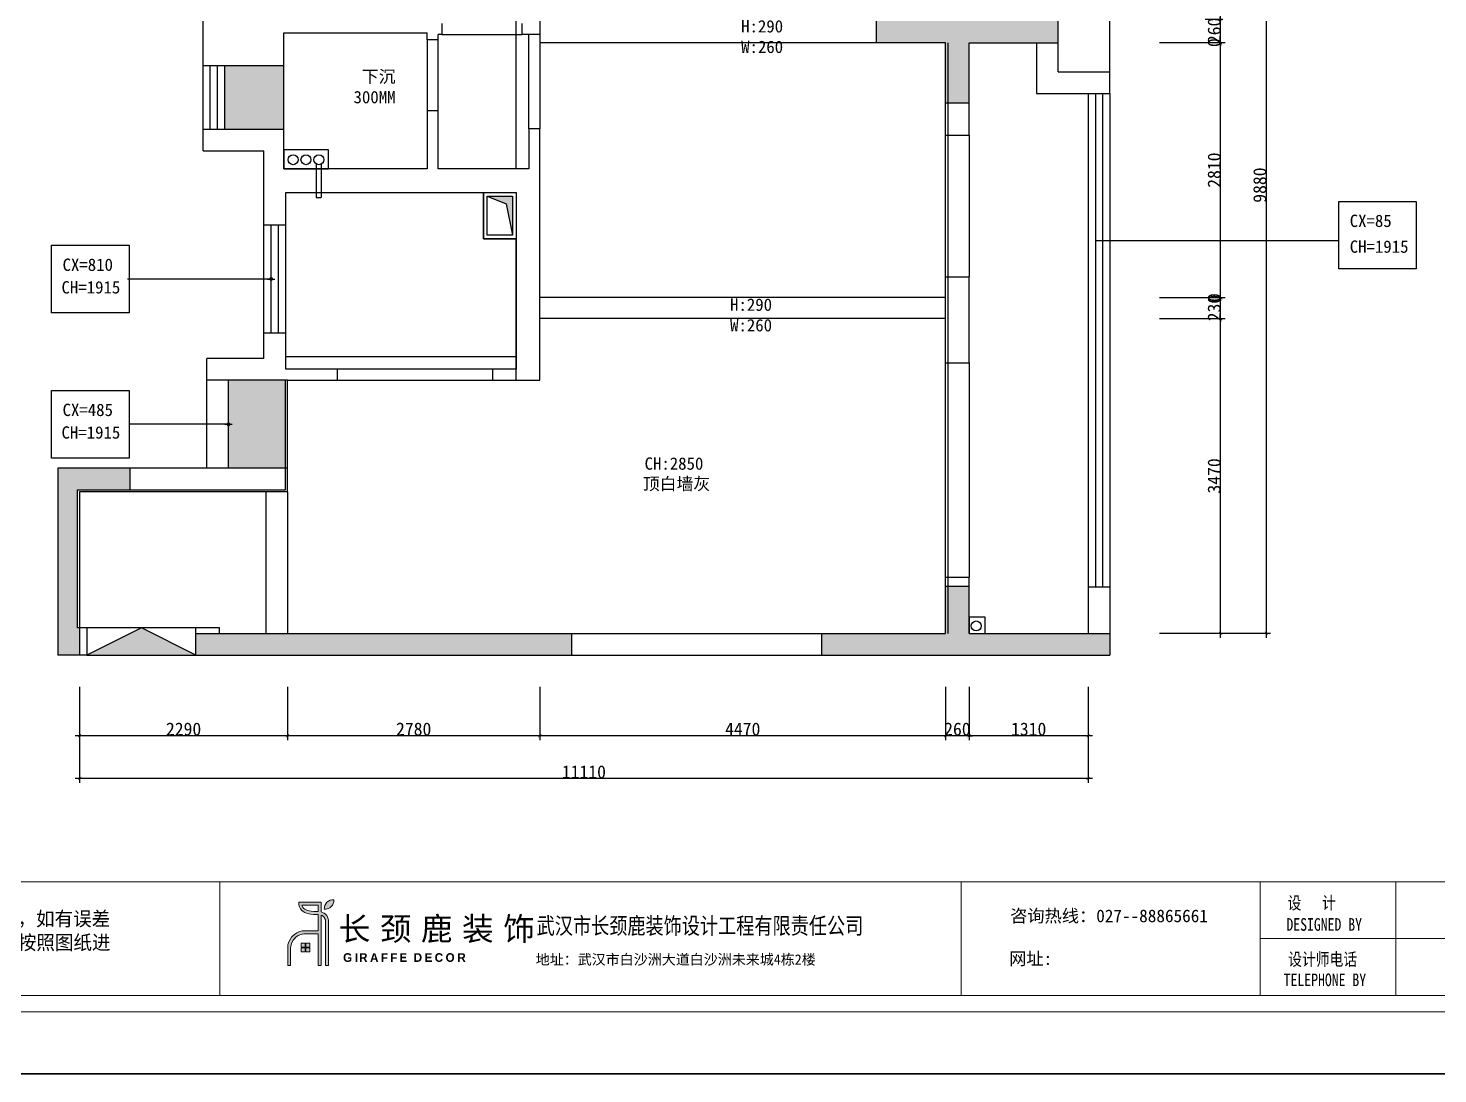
# Model space of a CAD drawing. Header units: inches. Extents: x 1174834 to 1369688, y -175882 to -108740.
# Drawn here: x 1248458 to 1263987, y -175882 to -164357 of the extents above; entities that cross this region are included whole.
import ezdxf

# ---------------------------------------------------------------- set-up
doc = ezdxf.new("R2010")
doc.units = ezdxf.units.IN
doc.header["$LTSCALE"] = 500
doc.header["$MEASUREMENT"] = 0
doc.linetypes.add('ACAD_ISO03W100', pattern=[30, 12, -18])
doc.layers.add('022外尺寸标注', color=4, linetype='Continuous', lineweight=0)
doc.layers.add('填充线', color=143, linetype='Continuous', lineweight=9)
for name, color, linetype in [('A-01-原始墙体', 7, 'Continuous'), ('SH-尺寸标注', 32, 'Continuous'), ('TEXT', 7, 'Continuous'), ('WALL', 255, 'Continuous'), ('填充', 251, 'Continuous'), ('家具', 2, 'Continuous'), ('特细线', 251, 'Continuous')]:
    doc.layers.add(name, color=color, linetype=linetype)
doc.styles.add('Arial', font='simhei.ttf')
doc.styles.add('HZ', font='')
doc.styles.add('QHGM-宋体', font='', dxfattribs={"width": 0.8})
doc.styles.add('宋体', font='', dxfattribs={"height": 80})
doc.styles.add('样式_1', font='')
doc.styles.add('黑体', font='simhei.ttf', dxfattribs={"height": 80})
doc.styles.get('HZ').set_extended_font_data('仿宋_GB2312')
doc.styles.get('QHGM-宋体').set_extended_font_data('SimSun')
doc.styles.get('宋体').set_extended_font_data('NSimSun')
doc.styles.get('样式_1').set_extended_font_data('FangSong_GB2312')
doc.dimstyles.new('D_20_2.35', dxfattribs={"dimtxt": 142.857143, "dimasz": 35.714286, "dimexe": 47.619048, "dimexo": 0, "dimgap": 0, "dimtad": 1, "dimdec": 0, "dimzin": 1, "dimdsep": 46, "dimtxsty": 'Standard', "dimblk": 'ARCHTICK', "dimcen": 0.09, "dimdle": 47.619048, "dimclrd": 252, "dimclre": 252, "dimclrt": 134, "dimadec": 0, "dimazin": 0, "dimtfac": 1, "dimtdec": 4, "dimtix": 1, "dimtmove": 2, "dimatfit": 3, "dimfxl": 1, "dimtolj": 1, "dimtzin": 0, "dimarcsym": 0})
doc.dimstyles.new('FS', dxfattribs={"dimscale": 60, "dimtxt": 2, "dimasz": 0.7, "dimexe": 1, "dimexo": 0.5, "dimtad": 1, "dimdec": 0, "dimzin": 0, "dimdsep": 46, "dimtxsty": 'Arial', "dimblk1": 'DOT', "dimblk2": 'DOT', "dimsah": 1, "dimcen": 0, "dimclrd": 8, "dimclre": 8, "dimclrt": 7, "dimadec": 0, "dimazin": 0, "dimtfac": 1, "dimtdec": 0, "dimtix": 1, "dimtmove": 2, "dimatfit": 3, "dimldrblk": 'DOT', "dimfxl": 1, "dimfxlon": 1, "dimtolj": 1, "dimtzin": 0, "dimlwd": -1, "dimarcsym": 0})

# ---------------------------------------------------------------- blocks, each defined once
blk = doc.blocks.new('_ArchTick')
at = {"color": 0, "linetype": 'ByBlock', "const_width": 0.15}
blk.add_lwpolyline([(-0.5, -0.5), (0.5, 0.5)], dxfattribs=at)
blk = doc.blocks.new('*D105')
at = {"layer": 'Defpoints', "color": 0, "linetype": 'Continuous', "lineweight": -3, "transparency": 16777216}
for p in [(1258825, -171615), (1260135, -171615), (1258825, -172155)]:
    blk.add_point(p, dxfattribs=at)
at = {"layer": 'SH-尺寸标注', "color": 252, "linetype": 'Continuous', "lineweight": -2, "transparency": 16777216}
for p, q in [((1258825, -171615), (1258825, -172203)), ((1260135, -171615), (1260135, -172203)), ((1260182, -172155), (1258777, -172155))]:
    blk.add_line(p, q, dxfattribs=at)
at = {"layer": 'SH-尺寸标注', "color": 252, "linetype": 'Continuous', "lineweight": -2, "transparency": 16777216, "xscale": 35.71428581050463, "yscale": 35.71428581050463, "zscale": 35.71428581050463, "rotation": 180}
blk.add_blockref('_ArchTick', (1258825, -172155), dxfattribs=at)
at = {"layer": 'SH-尺寸标注', "color": 252, "linetype": 'Continuous', "lineweight": -2, "transparency": 16777216, "xscale": 35.71428581050463, "yscale": 35.71428581050463, "zscale": 35.71428581050463}
blk.add_blockref('_ArchTick', (1260135, -172155), dxfattribs=at)
at = {"layer": 'SH-尺寸标注', "color": 134, "linetype": 'Continuous', "transparency": 16777216, "insert": (1259480, -172083), "char_height": 142.9, "attachment_point": 5}
blk.add_mtext('\\A1;1310', dxfattribs=at)
blk = doc.blocks.new('*D106')
at = {"layer": 'Defpoints', "color": 0, "linetype": 'Continuous', "lineweight": -3, "transparency": 16777216}
for p in [(1258565, -171615), (1258825, -171615), (1258565, -172155)]:
    blk.add_point(p, dxfattribs=at)
at = {"layer": 'SH-尺寸标注', "color": 252, "linetype": 'Continuous', "lineweight": -2, "transparency": 16777216}
for p, q in [((1258565, -171615), (1258565, -172203)), ((1258825, -171615), (1258825, -172203)), ((1258565, -172155), (1258529, -172155)), ((1258825, -172155), (1258565, -172155)), ((1258825, -172155), (1258860, -172155))]:
    blk.add_line(p, q, dxfattribs=at)
at = {"layer": 'SH-尺寸标注', "color": 252, "linetype": 'Continuous', "lineweight": -2, "transparency": 16777216, "xscale": 35.71428581050463, "yscale": 35.71428581050463, "zscale": 35.71428581050463}
blk.add_blockref('_ArchTick', (1258565, -172155), dxfattribs=at)
at = {"layer": 'SH-尺寸标注', "color": 252, "linetype": 'Continuous', "lineweight": -2, "transparency": 16777216, "xscale": 35.71428581050463, "yscale": 35.71428581050463, "zscale": 35.71428581050463, "rotation": 180}
blk.add_blockref('_ArchTick', (1258825, -172155), dxfattribs=at)
at = {"layer": 'SH-尺寸标注', "color": 134, "linetype": 'Continuous', "transparency": 16777216, "insert": (1258695, -172083), "char_height": 142.9, "attachment_point": 5}
blk.add_mtext('\\A1;260', dxfattribs=at)
blk = doc.blocks.new('*D107')
at = {"layer": 'Defpoints', "color": 0, "linetype": 'Continuous', "lineweight": -3, "transparency": 16777216}
for p in [(1254095, -171615), (1258565, -171615), (1254095, -172155)]:
    blk.add_point(p, dxfattribs=at)
at = {"layer": 'SH-尺寸标注', "color": 252, "linetype": 'Continuous', "lineweight": -2, "transparency": 16777216}
for p, q in [((1254095, -171615), (1254095, -172203)), ((1258565, -171615), (1258565, -172203)), ((1258612, -172155), (1254047, -172155))]:
    blk.add_line(p, q, dxfattribs=at)
at = {"layer": 'SH-尺寸标注', "color": 252, "linetype": 'Continuous', "lineweight": -2, "transparency": 16777216, "xscale": 35.71428581050463, "yscale": 35.71428581050463, "zscale": 35.71428581050463, "rotation": 180}
blk.add_blockref('_ArchTick', (1254095, -172155), dxfattribs=at)
at = {"layer": 'SH-尺寸标注', "color": 252, "linetype": 'Continuous', "lineweight": -2, "transparency": 16777216, "xscale": 35.71428581050463, "yscale": 35.71428581050463, "zscale": 35.71428581050463}
blk.add_blockref('_ArchTick', (1258565, -172155), dxfattribs=at)
at = {"layer": 'SH-尺寸标注', "color": 134, "linetype": 'Continuous', "transparency": 16777216, "insert": (1256330, -172083), "char_height": 142.9, "attachment_point": 5}
blk.add_mtext('\\A1;4470', dxfattribs=at)
blk = doc.blocks.new('*D108')
at = {"layer": 'Defpoints', "color": 0, "linetype": 'Continuous', "lineweight": -3, "transparency": 16777216}
for p in [(1251315, -171615), (1254095, -171615), (1251315, -172155)]:
    blk.add_point(p, dxfattribs=at)
at = {"layer": 'SH-尺寸标注', "color": 252, "linetype": 'Continuous', "lineweight": -2, "transparency": 16777216}
for p, q in [((1251315, -171615), (1251315, -172203)), ((1254095, -171615), (1254095, -172203)), ((1254142, -172155), (1251267, -172155))]:
    blk.add_line(p, q, dxfattribs=at)
at = {"layer": 'SH-尺寸标注', "color": 252, "linetype": 'Continuous', "lineweight": -2, "transparency": 16777216, "xscale": 35.71428581050463, "yscale": 35.71428581050463, "zscale": 35.71428581050463, "rotation": 180}
blk.add_blockref('_ArchTick', (1251315, -172155), dxfattribs=at)
at = {"layer": 'SH-尺寸标注', "color": 252, "linetype": 'Continuous', "lineweight": -2, "transparency": 16777216, "xscale": 35.71428581050463, "yscale": 35.71428581050463, "zscale": 35.71428581050463}
blk.add_blockref('_ArchTick', (1254095, -172155), dxfattribs=at)
at = {"layer": 'SH-尺寸标注', "color": 134, "linetype": 'Continuous', "transparency": 16777216, "insert": (1252705, -172083), "char_height": 142.9, "attachment_point": 5}
blk.add_mtext('\\A1;2780', dxfattribs=at)
blk = doc.blocks.new('*D109')
at = {"layer": 'Defpoints', "color": 0, "linetype": 'Continuous', "lineweight": -3, "transparency": 16777216}
for p in [(1249025, -171615), (1251315, -171615), (1249025, -172155)]:
    blk.add_point(p, dxfattribs=at)
at = {"layer": 'SH-尺寸标注', "color": 252, "linetype": 'Continuous', "lineweight": -2, "transparency": 16777216}
for p, q in [((1249025, -171615), (1249025, -172203)), ((1251315, -171615), (1251315, -172203)), ((1251362, -172155), (1248977, -172155))]:
    blk.add_line(p, q, dxfattribs=at)
at = {"layer": 'SH-尺寸标注', "color": 252, "linetype": 'Continuous', "lineweight": -2, "transparency": 16777216, "xscale": 35.71428581050463, "yscale": 35.71428581050463, "zscale": 35.71428581050463, "rotation": 180}
blk.add_blockref('_ArchTick', (1249025, -172155), dxfattribs=at)
at = {"layer": 'SH-尺寸标注', "color": 252, "linetype": 'Continuous', "lineweight": -2, "transparency": 16777216, "xscale": 35.71428581050463, "yscale": 35.71428581050463, "zscale": 35.71428581050463}
blk.add_blockref('_ArchTick', (1251315, -172155), dxfattribs=at)
at = {"layer": 'SH-尺寸标注', "color": 134, "linetype": 'Continuous', "transparency": 16777216, "insert": (1250170, -172083), "char_height": 142.9, "attachment_point": 5}
blk.add_mtext('\\A1;2290', dxfattribs=at)
blk = doc.blocks.new('*D110')
at = {"layer": 'Defpoints', "color": 0, "linetype": 'Continuous', "lineweight": -3, "transparency": 16777216}
for p in [(1249025, -171615), (1260135, -171615), (1249025, -172626)]:
    blk.add_point(p, dxfattribs=at)
at = {"layer": 'SH-尺寸标注', "color": 252, "linetype": 'Continuous', "lineweight": -2, "transparency": 16777216}
for p, q in [((1249025, -171615), (1249025, -172674)), ((1260135, -171615), (1260135, -172674)), ((1260182, -172626), (1248977, -172626))]:
    blk.add_line(p, q, dxfattribs=at)
at = {"layer": 'SH-尺寸标注', "color": 252, "linetype": 'Continuous', "lineweight": -2, "transparency": 16777216, "xscale": 35.71428581050463, "yscale": 35.71428581050463, "zscale": 35.71428581050463, "rotation": 180}
blk.add_blockref('_ArchTick', (1249025, -172626), dxfattribs=at)
at = {"layer": 'SH-尺寸标注', "color": 252, "linetype": 'Continuous', "lineweight": -2, "transparency": 16777216, "xscale": 35.71428581050463, "yscale": 35.71428581050463, "zscale": 35.71428581050463}
blk.add_blockref('_ArchTick', (1260135, -172626), dxfattribs=at)
at = {"layer": 'SH-尺寸标注', "color": 134, "linetype": 'Continuous', "transparency": 16777216, "insert": (1254580, -172555), "char_height": 142.9, "attachment_point": 5}
blk.add_mtext('\\A1;11110', dxfattribs=at)
blk = doc.blocks.new('*D111')
at = {"layer": 'Defpoints', "color": 0, "linetype": 'Continuous', "lineweight": -3, "transparency": 16777216}
for p in [(1260920, -167557), (1261595, -167557), (1260920, -171027)]:
    blk.add_point(p, dxfattribs=at)
at = {"layer": 'SH-尺寸标注', "color": 252, "linetype": 'Continuous', "lineweight": -2, "transparency": 16777216}
for p, q in [((1260920, -167557), (1261643, -167557)), ((1261595, -171075), (1261595, -167510)), ((1260920, -171027), (1261643, -171027))]:
    blk.add_line(p, q, dxfattribs=at)
at = {"layer": 'SH-尺寸标注', "color": 252, "linetype": 'Continuous', "lineweight": -2, "transparency": 16777216, "xscale": 35.71428581050463, "yscale": 35.71428581050463, "zscale": 35.71428581050463}
for p, rotation in [((1261595, -167557), 90), ((1261595, -171027), 270)]:
    blk.add_blockref('_ArchTick', p, dxfattribs=dict(at, rotation=rotation))
at = {"layer": 'SH-尺寸标注', "color": 134, "linetype": 'Continuous', "transparency": 16777216, "insert": (1261524, -169292), "char_height": 142.9, "attachment_point": 5, "rotation": 90}
blk.add_mtext('\\A1;3470', dxfattribs=at)
blk = doc.blocks.new('*D112')
at = {"layer": 'Defpoints', "color": 0, "linetype": 'Continuous', "lineweight": -3, "transparency": 16777216}
for p in [(1260920, -167327), (1261595, -167327), (1260920, -167557)]:
    blk.add_point(p, dxfattribs=at)
at = {"layer": 'SH-尺寸标注', "color": 252, "linetype": 'Continuous', "lineweight": -2, "transparency": 16777216}
for p, q in [((1260920, -167327), (1261643, -167327)), ((1261595, -167327), (1261595, -167292)), ((1261595, -167557), (1261595, -167327)), ((1260920, -167557), (1261643, -167557)), ((1261595, -167557), (1261595, -167593))]:
    blk.add_line(p, q, dxfattribs=at)
at = {"layer": 'SH-尺寸标注', "color": 252, "linetype": 'Continuous', "lineweight": -2, "transparency": 16777216, "xscale": 35.71428581050463, "yscale": 35.71428581050463, "zscale": 35.71428581050463}
for p, rotation in [((1261595, -167327), 270), ((1261595, -167557), 90)]:
    blk.add_blockref('_ArchTick', p, dxfattribs=dict(at, rotation=rotation))
at = {"layer": 'SH-尺寸标注', "color": 134, "linetype": 'Continuous', "transparency": 16777216, "insert": (1261524, -167442), "char_height": 142.9, "attachment_point": 5, "rotation": 90}
blk.add_mtext('\\A1;230', dxfattribs=at)
blk = doc.blocks.new('*D113')
at = {"layer": 'Defpoints', "color": 0, "linetype": 'Continuous', "lineweight": -3, "transparency": 16777216}
for p in [(1260920, -167327), (1260920, -167327), (1261595, -167327)]:
    blk.add_point(p, dxfattribs=at)
at = {"layer": 'SH-尺寸标注', "color": 252, "linetype": 'Continuous', "lineweight": -2, "transparency": 16777216}
for p, q in [((1260920, -167327), (1261643, -167327)), ((1260920, -167327), (1261643, -167327)), ((1261595, -167327), (1261595, -167292)), ((1261595, -167327), (1261595, -167363)), ((1261595, -167327), (1261595, -167327))]:
    blk.add_line(p, q, dxfattribs=at)
at = {"layer": 'SH-尺寸标注', "color": 252, "linetype": 'Continuous', "lineweight": -2, "transparency": 16777216, "xscale": 35.71428581050463, "yscale": 35.71428581050463, "zscale": 35.71428581050463}
for rotation in [90, 270]:
    blk.add_blockref('_ArchTick', (1261595, -167327), dxfattribs=dict(at, rotation=rotation))
at = {"layer": 'SH-尺寸标注', "color": 134, "linetype": 'Continuous', "transparency": 16777216, "insert": (1261524, -167327), "char_height": 142.9, "attachment_point": 5, "rotation": 90}
blk.add_mtext('\\A1;0', dxfattribs=at)
blk = doc.blocks.new('*D114')
at = {"layer": 'Defpoints', "color": 0, "linetype": 'Continuous', "lineweight": -3, "transparency": 16777216}
for p in [(1260920, -164517), (1261595, -164517), (1260920, -167327)]:
    blk.add_point(p, dxfattribs=at)
at = {"layer": 'SH-尺寸标注', "color": 252, "linetype": 'Continuous', "lineweight": -2, "transparency": 16777216}
for p, q in [((1260920, -164517), (1261643, -164517)), ((1261595, -167375), (1261595, -164470)), ((1260920, -167327), (1261643, -167327))]:
    blk.add_line(p, q, dxfattribs=at)
at = {"layer": 'SH-尺寸标注', "color": 252, "linetype": 'Continuous', "lineweight": -2, "transparency": 16777216, "xscale": 35.71428581050463, "yscale": 35.71428581050463, "zscale": 35.71428581050463}
for p, rotation in [((1261595, -164517), 90), ((1261595, -167327), 270)]:
    blk.add_blockref('_ArchTick', p, dxfattribs=dict(at, rotation=rotation))
at = {"layer": 'SH-尺寸标注', "color": 134, "linetype": 'Continuous', "transparency": 16777216, "insert": (1261524, -165922), "char_height": 142.9, "attachment_point": 5, "rotation": 90}
blk.add_mtext('\\A1;2810', dxfattribs=at)
blk = doc.blocks.new('*D115')
at = {"layer": 'Defpoints', "color": 0, "linetype": 'Continuous', "lineweight": -3, "transparency": 16777216}
for p in [(1260920, -164517), (1260920, -164517), (1261595, -164517)]:
    blk.add_point(p, dxfattribs=at)
at = {"layer": 'SH-尺寸标注', "color": 252, "linetype": 'Continuous', "lineweight": -2, "transparency": 16777216}
for p, q in [((1260920, -164517), (1261643, -164517)), ((1260920, -164517), (1261643, -164517)), ((1261595, -164517), (1261595, -164482)), ((1261595, -164517), (1261595, -164553)), ((1261595, -164517), (1261595, -164517))]:
    blk.add_line(p, q, dxfattribs=at)
at = {"layer": 'SH-尺寸标注', "color": 252, "linetype": 'Continuous', "lineweight": -2, "transparency": 16777216, "xscale": 35.71428581050463, "yscale": 35.71428581050463, "zscale": 35.71428581050463}
for rotation in [90, 270]:
    blk.add_blockref('_ArchTick', (1261595, -164517), dxfattribs=dict(at, rotation=rotation))
at = {"layer": 'SH-尺寸标注', "color": 134, "linetype": 'Continuous', "transparency": 16777216, "insert": (1261524, -164517), "char_height": 142.9, "attachment_point": 5, "rotation": 90}
blk.add_mtext('\\A1;0', dxfattribs=at)
blk = doc.blocks.new('*D116')
at = {"layer": 'Defpoints', "color": 0, "linetype": 'Continuous', "lineweight": -3, "transparency": 16777216}
for p in [(1260920, -164257), (1261595, -164257), (1260920, -164517)]:
    blk.add_point(p, dxfattribs=at)
at = {"layer": 'SH-尺寸标注', "color": 252, "linetype": 'Continuous', "lineweight": -2, "transparency": 16777216}
for p, q in [((1260920, -164257), (1261643, -164257)), ((1261595, -164257), (1261595, -164222)), ((1261595, -164517), (1261595, -164257)), ((1260920, -164517), (1261643, -164517)), ((1261595, -164517), (1261595, -164553))]:
    blk.add_line(p, q, dxfattribs=at)
at = {"layer": 'SH-尺寸标注', "color": 252, "linetype": 'Continuous', "lineweight": -2, "transparency": 16777216, "xscale": 35.71428581050463, "yscale": 35.71428581050463, "zscale": 35.71428581050463}
for p, rotation in [((1261595, -164257), 270), ((1261595, -164517), 90)]:
    blk.add_blockref('_ArchTick', p, dxfattribs=dict(at, rotation=rotation))
at = {"layer": 'SH-尺寸标注', "color": 134, "linetype": 'Continuous', "transparency": 16777216, "insert": (1261524, -164387), "char_height": 142.9, "attachment_point": 5, "rotation": 90}
blk.add_mtext('\\A1;260', dxfattribs=at)
blk = doc.blocks.new('*D118')
at = {"layer": 'Defpoints', "color": 0, "linetype": 'Continuous', "lineweight": -3, "transparency": 16777216}
for p in [(1260920, -161147), (1262099, -161147), (1260920, -171027)]:
    blk.add_point(p, dxfattribs=at)
at = {"layer": 'SH-尺寸标注', "color": 252, "linetype": 'Continuous', "lineweight": -2, "transparency": 16777216}
for p, q in [((1260920, -161147), (1262146, -161147)), ((1262099, -171075), (1262099, -161100)), ((1260920, -171027), (1262146, -171027))]:
    blk.add_line(p, q, dxfattribs=at)
at = {"layer": 'SH-尺寸标注', "color": 252, "linetype": 'Continuous', "lineweight": -2, "transparency": 16777216, "xscale": 35.71428581050463, "yscale": 35.71428581050463, "zscale": 35.71428581050463}
for p, rotation in [((1262099, -161147), 90), ((1262099, -171027), 270)]:
    blk.add_blockref('_ArchTick', p, dxfattribs=dict(at, rotation=rotation))
at = {"layer": 'SH-尺寸标注', "color": 134, "linetype": 'Continuous', "transparency": 16777216, "insert": (1262027, -166087), "char_height": 142.9, "attachment_point": 5, "rotation": 90}
blk.add_mtext('\\A1;9880', dxfattribs=at)
blk = doc.blocks.new('DOT')
at = {"color": 0}
blk.add_line((-1, 0), (1, 0), dxfattribs=at)
at = {"color": 0, "const_width": 0.5}
blk.add_lwpolyline([(-0.25, 0, 1), (0.25, 0, 1)], format="xyb", close=True, dxfattribs=at)
blk = doc.blocks.new('gndghfggn')
at = {"layer": '022外尺寸标注'}
h = blk.add_hatch(color=143, dxfattribs=at)
h.dxf.hatch_style = 1
h.paths.add_polyline_path([(4708.14, -1030.86), (4707.46, -1030.86), (4707.46, -1031.54), (4708.14, -1031.54)], flags=17)
h.paths.add_polyline_path([(4708.93, -1030.86), (4708.25, -1030.86), (4708.25, -1031.54), (4708.93, -1031.54)], flags=17)
h.paths.add_polyline_path([(4708.93, -1032.34), (4708.93, -1031.66), (4708.25, -1031.66), (4708.25, -1032.34)], flags=17)
h.paths.add_polyline_path([(4708.14, -1031.66), (4707.46, -1031.66), (4707.46, -1032.34), (4708.14, -1032.34)], flags=17)
h.paths.add_polyline_path([(4710.39, -1028.73), (4708.02, -1028.73), (4707.62, -1028.77), (4707.04, -1028.94), (4706.7, -1029.1), (4706.37, -1029.31), (4706.02, -1029.61), (4705.8, -1029.84), (4705.54, -1030.22), (4705.33, -1030.65), (4705.17, -1031.15), (4705.12, -1031.56), (4705.12, -1034.73), (4705.63, -1034.73), (4705.63, -1031.71), (4705.66, -1031.4), (4705.7, -1031.18), (4705.76, -1030.99), (4705.85, -1030.73), (4706.05, -1030.36), (4706.27, -1030.1), (4706.51, -1029.86), (4706.75, -1029.68), (4706.93, -1029.57), (4707.07, -1029.49), (4707.22, -1029.44), (4707.43, -1029.37), (4707.64, -1029.3), (4707.9, -1029.25), (4710.39, -1029.25), (4710.39, -1034.74), (4710.9, -1034.74), (4710.9, -1026.02), (4711.04, -1026.09), (4711.14, -1026.15), (4711.24, -1026.23), (4711.29, -1026.29), (4711.34, -1026.33), (4711.42, -1026.44), (4711.51, -1026.59), (4711.56, -1026.72), (4711.58, -1026.77), (4711.61, -1026.83), (4711.62, -1026.91), (4711.64, -1027.02), (4711.66, -1027.11), (4711.66, -1034.74), (4712.18, -1034.74), (4712.18, -1027.13), (4712.16, -1026.9), (4712.1, -1026.66), (4711.98, -1026.37), (4711.84, -1026.12), (4711.62, -1025.87), (4711.38, -1025.68), (4711.25, -1025.62), (4710.9, -1025.48), (4710.9, -1023.79), (4707.06, -1023.79), (4707.06, -1024.27), (4707.14, -1024.6), (4707.32, -1024.97), (4707.55, -1025.23), (4707.8, -1025.43), (4708.08, -1025.58), (4708.35, -1025.69), (4708.74, -1025.79), (4709.09, -1025.84), (4709.57, -1025.9), (4710.02, -1025.93), (4710.39, -1025.93)])
h.paths.add_polyline_path([(4710.4, -1025.43), (4710.04, -1025.43), (4709.62, -1025.4), (4709.16, -1025.34), (4708.84, -1025.3), (4708.51, -1025.21), (4708.29, -1025.12), (4708.07, -1025.01), (4707.89, -1024.87), (4707.74, -1024.69), (4707.62, -1024.44), (4707.58, -1024.29), (4710.4, -1024.29)], flags=16)
h.paths.add_polyline_path([(4711.43, -1025, 0.456232), (4713.06, -1023.39, 0.456232)])
at = {"layer": '022外尺寸标注', "color": 143}
for points in [[(4710.9, -1026.02), (4711.04, -1026.09), (4711.14, -1026.15), (4711.24, -1026.23), (4711.29, -1026.29), (4711.34, -1026.33), (4711.42, -1026.44), (4711.51, -1026.59), (4711.56, -1026.72), (4711.58, -1026.77), (4711.61, -1026.83), (4711.62, -1026.91), (4711.64, -1027.02), (4711.66, -1027.11), (4711.66, -1034.74), (4712.18, -1034.74), (4712.18, -1027.13), (4712.16, -1026.9), (4712.1, -1026.66), (4711.98, -1026.37), (4711.84, -1026.12), (4711.62, -1025.87), (4711.38, -1025.68), (4711.25, -1025.62), (4710.9, -1025.48), (4710.9, -1023.79), (4707.06, -1023.79), (4707.06, -1024.27), (4707.14, -1024.6), (4707.32, -1024.97), (4707.55, -1025.23), (4707.8, -1025.43), (4708.08, -1025.58), (4708.35, -1025.69), (4708.74, -1025.79), (4709.09, -1025.84), (4709.57, -1025.9), (4710.02, -1025.93), (4710.39, -1025.93), (4710.39, -1028.73), (4708.02, -1028.73), (4707.62, -1028.77), (4707.04, -1028.94), (4706.7, -1029.1), (4706.37, -1029.31), (4706.02, -1029.61), (4705.8, -1029.84), (4705.54, -1030.22), (4705.33, -1030.65), (4705.17, -1031.15), (4705.12, -1031.56), (4705.12, -1034.73), (4705.63, -1034.73), (4705.63, -1031.71), (4705.66, -1031.4), (4705.7, -1031.18), (4705.76, -1030.99), (4705.85, -1030.73), (4706.05, -1030.36), (4706.27, -1030.1), (4706.51, -1029.86), (4706.75, -1029.68), (4706.93, -1029.57), (4707.07, -1029.49), (4707.22, -1029.44), (4707.43, -1029.37), (4707.64, -1029.3), (4707.9, -1029.25), (4710.39, -1029.25), (4710.39, -1034.74)], [(4710.39, -1034.74), (4710.9, -1034.74), (4710.9, -1026.02)]]:
    blk.add_lwpolyline(points, dxfattribs=at)
for points in [[(4710.4, -1025.43), (4710.4, -1024.29), (4707.58, -1024.29), (4707.62, -1024.44), (4707.74, -1024.69), (4707.89, -1024.87), (4708.07, -1025.01), (4708.29, -1025.12), (4708.51, -1025.21), (4708.84, -1025.3), (4709.16, -1025.34), (4709.62, -1025.4), (4710.04, -1025.43)], [(4707.46, -1031.54), (4708.14, -1031.54), (4708.14, -1030.86), (4707.46, -1030.86)], [(4707.46, -1032.34), (4708.14, -1032.34), (4708.14, -1031.66), (4707.46, -1031.66)], [(4708.25, -1031.54), (4708.93, -1031.54), (4708.93, -1030.86), (4708.25, -1030.86)], [(4708.25, -1032.34), (4708.93, -1032.34), (4708.93, -1031.66), (4708.25, -1031.66)]]:
    blk.add_lwpolyline(points, close=True, dxfattribs=at)
for centre, start, end in [((4712.95, -1024.9), 85.683, 183.7789), ((4711.55, -1023.49), 265.683, 3.7789)]:
    blk.add_arc(centre, 1.52, start, end, dxfattribs=at)
at = {"layer": '022外尺寸标注', "color": 143, "attachment_point": 1}
for s, width, insert, char_height, style in [('{\\f南宋书局体|b1|i0|c134|p2;\\T1.3;长颈鹿装饰}', 35.0689, (4713.92, -1026.39), 4, '宋体'), ('{\\f汉仪全唐诗简|b1|i0|c134|p18;\\T1.3;GIRAFFE DECOR}', 39.5744, (4714.68, -1032.6), 1.5, '样式_1')]:
    blk.add_mtext_dynamic_manual_height_columns(s, width=width, gutter_width=12.5, heights=[0], dxfattribs=dict(at, insert=insert, char_height=char_height, style=style))
blk = doc.blocks.new('JNNJ')
at = {"layer": 'WALL', "color": 8, "ltscale": 0.5}
for p, q in [((283797, -98160), (308185, -98160)), ((308185, -98160), (283797, -98160))]:
    blk.add_line(p, q, dxfattribs=at)
at = {"layer": '填充线'}
for p, q in [((307293, -96236), (284612, -96236)), ((301659, -96805), (307293, -96805)), ((284594, -97374), (307293, -97374)), ((284431, -97537), (307456, -97537))]:
    blk.add_line(p, q, dxfattribs=at)
blk = doc.blocks.new('HHYT')
at = {"layer": '填充线'}
for p, q in [((390529, -114619), (390529, -113481)), ((397952, -113481), (397952, -114619)), ((400946, -113481), (400946, -114619)), ((400946, -113481), (400946, -114619)), ((402306, -113481), (402306, -114619))]:
    blk.add_line(p, q, dxfattribs=at)
blk.add_blockref('JNNJ', (99287, -17246))
at = {"layer": '填充', "xscale": 58.06672455353011, "yscale": 58.06672455353011, "zscale": 58.06672455353011}
blk.add_blockref('gndghfggn', (117997, -54237), dxfattribs=at)
at = {"layer": '填充线'}
for s, height, style, width, p in [('设   计', 126.5, 'QHGM-宋体', 0.8, (401222, -113756)), ('咨询热线：027--88865661 ', 126.47, '宋体', 1, (398443, -113886)), ('武汉市长颈鹿装饰设计工程有限责任公司', 166.55, 'QHGM-宋体', 0.8, (393701, -114005)), ('DESIGNED BY', 126.47, 'QHGM-宋体', 0.8, (401210, -113972)), ('设计师电话', 126.5, 'QHGM-宋体', 0.8, (401228, -114321)), (' TELEPHONE BY', 126.47, 'QHGM-宋体', 0.8, (401114, -114527))]:
    blk.add_text(s, height=height, dxfattribs=dict(at, style=style, width=width)).set_placement(p)
for s, height, style, p in [('地址：武汉市白沙洲大道白沙洲未来城4栋2楼', 102.81, '黑体', (393692, -114311)), ('网址: ', 126.5, '宋体', (398433, -114314))]:
    blk.add_text(s, height=height, dxfattribs=dict(at, style=style)).set_placement(p)
at = {"layer": '家具', "color": 8, "width": 1}
blk.add_text('图中所标尺寸施工方必须在现场度量，如有误差', height=142.79, dxfattribs=at).set_placement((385532, -113923))
at = {"layer": '家具', "color": 8}
blk.add_text('以现场尺寸为准！所有施工必须严格按照图纸进', height=142.79, dxfattribs=at).set_placement((385535, -114161))

msp = doc.modelspace()

# ---------------------------------------------------------------- hatches: boundary and pattern name
h = msp.add_hatch()
h.set_pattern_fill('AR-CONC', color=256, scale=40)
h.set_pattern_definition([(50, (0, 0), (286.904073, -25.100854), [30, -330]), (355, (0, 0), (-55.500533, 300.876853), [24, -264]), (100.451444, (23.9, -2.1), (231.40354, 275.775996), [25.49608, -280.456845]), (46.1842, (0, 80), (426.89653, -66.20771), [45, -495]), (96.635635, (35.57, 74.5), (373.86478, 389.64744), [38.24414, -420.6855]), (351.184164, (0, 80), (373.86478, 389.64744), [36, -396]), (21, (40, 60), (238.76282, -161.047556), [30, -330]), (326, (40, 60), (97.32613, 290.06002), [24, -264]), (71.451445, (59.9, 46.58), (336.08895, 129.01246), [25.496076, -280.456845]), (37.5, (0, 0), (4.863942, 133.1575415), [0, -260.8, 0, -268, 0, -265]), (7.5, (0, 0), (105.227815, 157.764685), [0, -152.8, 0, -254.8, 0, -101]), (327.5, (-89.2, 0), (213.5289745, -9.021949), [0, -100, 0, -312, 0, -414]), (317.5, (-129.2, 0), (233.274468, 40.041993), [0, -130, 0, -207.2, 0, -294])])
h.paths.add_polyline_path([(1251274.7, -162197.4), (1250624.7, -162197.4), (1250624.7, -163997.4), (1251274.7, -163997.4)])
h.paths.add_polyline_path([(1251274.7, -164770.3), (1250624.7, -164770.3), (1250624.7, -165470.3), (1251274.7, -165470.3)])
h.paths.add_polyline_path([(1251293.7, -168237.4), (1250664.7, -168237.4), (1250664.7, -169207.4), (1251293.7, -169207.4)])
h.paths.add_polyline_path([(1260124.7, -161147.4), (1259597.3, -161147.4), (1259519, -161147.4), (1259519, -163517.4), (1260124.7, -163517.4)])
at = {"layer": '特细线'}
h = msp.add_hatch(color=256, dxfattribs=at)
h.dxf.hatch_style = 1
h.paths.add_polyline_path([(1259804.7, -163757.4), (1259564.7, -163757.4), (1259564.7, -164257.4), (1258564.7, -164257.4), (1257804.7, -164257.4), (1257804.7, -164517.4), (1258564.7, -164517.4), (1258564.7, -165184.4), (1258824.7, -165184.4), (1258824.7, -164517.4), (1259804.7, -164517.4)])
h = msp.add_hatch(color=256, dxfattribs=at)
h.dxf.hatch_style = 1
h.paths.add_polyline_path([(1253514.7, -166207.4), (1253722.8, -166292.1), (1253794.7, -166637.4), (1253794.7, -166207.4)])
h = msp.add_hatch(color=256, dxfattribs=at)
h.dxf.hatch_style = 1
h.paths.add_polyline_path([(1249582.9, -169207.4), (1248784.7, -169207.4), (1248784.7, -171267.4), (1249024.7, -171267.4), (1249024.7, -170967.4), (1248999.7, -170967.4), (1248999.7, -169444.8), (1249582.9, -169444.8)])
h = msp.add_hatch(color=256, dxfattribs=at)
h.dxf.hatch_style = 1
h.paths.add_polyline_path([(1260374.7, -171027.4), (1258824.7, -171027.4), (1258824.7, -170848.3), (1258824.7, -170512), (1258564.7, -170512), (1258564.7, -171027.4), (1257197.8, -171027.4), (1257197.8, -171267.4), (1260374.7, -171267.4)])
h = msp.add_hatch(color=256, dxfattribs=at)
h.dxf.hatch_style = 1
h.paths.add_polyline_path([(1250304.7, -171267.4), (1249704.7, -170967.4), (1249104.7, -171267.4)])
h = msp.add_hatch(color=256, dxfattribs=at)
h.dxf.hatch_style = 1
h.paths.add_polyline_path([(1254448.1, -171027.4), (1250304.7, -171027.4), (1250304.7, -171267.4), (1254448.1, -171267.4)])

# ---------------------------------------------------------------- linework, layer by layer
at = {"color": 147, "linetype": 'ACAD_ISO03W100', "ltscale": 3}
for p, q in [((1253834.7, -165907.4), (1253834.7, -161627.4)), ((1257804.7, -164517.4), (1254094.7, -164517.4)), ((1258564.7, -167097.4), (1258564.7, -165537.4)), ((1258824.7, -165537.4), (1258824.7, -167097.4)), ((1258564.7, -167327.4), (1254094.7, -167327.4)), ((1258564.7, -167557.4), (1254094.7, -167557.4)), ((1251294.7, -167977.4), (1253834.7, -167977.4)), ((1258564.7, -170407.4), (1258564.7, -168047.4)), ((1258824.7, -168047.4), (1258824.7, -170407.4)), ((1251074.7, -169467.4), (1251074.7, -171027.4)), ((1251314.7, -169467.4), (1251314.7, -171027.4))]:
    msp.add_line(p, q, dxfattribs=at)
at = {"color": 3}
for p, q in [((1258824.7, -165184.4), (1258564.7, -165184.4)), ((1251631.9, -165853.4), (1251631.9, -166224.2)), ((1251686.9, -165855.2), (1251686.9, -166224.2)), ((1251631.9, -166224.2), (1251686.9, -166224.2)), ((1249582.9, -169444.8), (1249582.9, -169207.4)), ((1258824.7, -170512), (1258564.7, -170512)), ((1249024.7, -170967.4), (1249024.7, -171267.4)), ((1257197.8, -171027.4), (1257197.8, -171267.4))]:
    msp.add_line(p, q, dxfattribs=at)
for points in [[(1258593.6, -171027.4), (1258593.6, -164517.4)], [(1249024.7, -170967.4), (1248999.7, -170967.4), (1248999.7, -169444.8), (1251293.7, -169444.8), (1251293.7, -168237.4)]]:
    msp.add_lwpolyline(points, dxfattribs=at)
at = {"color": 147, "linetype": 'ACAD_ISO03W100', "ltscale": 3}
for points in [[(1248716.5, -166749.9), (1249569.2, -166749.9), (1249569.2, -167494.9), (1248716.5, -167494.9)], [(1248716.5, -168349.9), (1249569.2, -168349.9), (1249569.2, -169094.9), (1248716.5, -169094.9)]]:
    msp.add_lwpolyline(points, close=True, dxfattribs=at)
at = {"color": 3}
msp.add_lwpolyline([(1258824.7, -171027.4), (1258999.4, -171027.4), (1258999.4, -170848.3), (1258824.7, -170848.3)], close=True, dxfattribs=at)
for centre in [(1251376.4, -165806.7), (1251518.5, -165806.7), (1251661, -165806.7), (1258902.3, -170945.9)]:
    msp.add_circle(centre, 55, dxfattribs=at)
at = {"layer": 'A-01-原始墙体', "color": 4}
for p, q in [((1254094.7, -163127.4), (1254094.7, -164427.4)), ((1259804.7, -164837.4), (1259804.7, -163757.4)), ((1260374.7, -165077.4), (1260374.7, -163757.4)), ((1250384.7, -164770.3), (1250384.7, -163997.4)), ((1257804.7, -164517.4), (1257804.7, -164257.4)), ((1251274.7, -164770.3), (1251274.7, -164407.4)), ((1251274.7, -164407.4), (1252854.7, -164407.4)), ((1252854.7, -164487.4), (1252854.7, -164407.4)), ((1253014.7, -164427.4), (1252974.7, -164427.4)), ((1252974.7, -164487.4), (1252974.7, -164427.4)), ((1253014.7, -164307.4), (1253014.7, -164427.4)), ((1253894.7, -164307.4), (1253894.7, -164427.4)), ((1254094.7, -164427.4), (1253894.7, -164427.4)), ((1252974.7, -164487.4), (1252854.7, -164487.4)), ((1258564.7, -164517.4), (1257804.7, -164517.4)), ((1258564.7, -165537.4), (1258564.7, -164517.4)), ((1258824.7, -165537.4), (1258824.7, -164517.4)), ((1258824.7, -164517.4), (1259804.7, -164517.4)), ((1259564.7, -164517.4), (1259564.7, -165077.4)), ((1250384.7, -164770.3), (1251274.7, -164770.3)), ((1259804.7, -164837.4), (1260374.7, -164837.4)), ((1259564.7, -165077.4), (1260374.7, -165077.4)), ((1252974.7, -165267.4), (1252854.7, -165267.4)), ((1252854.7, -165267.4), (1252854.7, -165907.4)), ((1252974.7, -165907.4), (1252974.7, -165267.4)), ((1250384.7, -165470.3), (1251274.7, -165470.3)), ((1250384.7, -165710.3), (1250384.7, -165470.3)), ((1251274.7, -165907.4), (1251274.7, -165470.3)), ((1254094.7, -165467.4), (1253974.7, -165467.4)), ((1253974.7, -165467.4), (1253974.7, -165907.4)), ((1254094.7, -168237.4), (1254094.7, -165467.4)), ((1258564.7, -165537.4), (1258824.7, -165537.4)), ((1250384.7, -165710.3), (1251054.7, -165710.3)), ((1251054.7, -166527.4), (1251054.7, -165710.3)), ((1252854.7, -165907.4), (1251274.7, -165907.4)), ((1253974.7, -165907.4), (1252974.7, -165907.4)), ((1251294.7, -166527.4), (1251294.7, -166167.4)), ((1251294.7, -166167.4), (1253474.7, -166167.4)), ((1253474.7, -166167.4), (1253474.7, -166677.4)), ((1251294.7, -166527.4), (1251054.7, -166527.4)), ((1253474.7, -166677.4), (1253834.7, -166677.4)), ((1253834.7, -166677.4), (1253834.7, -168117.4)), ((1253834.7, -168237.4), (1253834.7, -166677.4)), ((1258564.7, -167097.4), (1258824.7, -167097.4)), ((1258564.7, -168047.4), (1258564.7, -167097.4)), ((1258824.7, -168047.4), (1258824.7, -167097.4)), ((1251054.7, -167997.4), (1251054.7, -167717.4)), ((1251294.7, -167717.4), (1251054.7, -167717.4)), ((1251294.7, -168117.4), (1251294.7, -167717.4)), ((1251054.7, -167997.4), (1250424.7, -167997.4)), ((1250424.7, -168237.4), (1250424.7, -167997.4)), ((1251864.7, -168117.4), (1251294.7, -168117.4)), ((1251864.7, -168237.4), (1251864.7, -168117.4)), ((1253834.7, -168117.4), (1253574.7, -168117.4)), ((1253574.7, -168117.4), (1253574.7, -168237.4)), ((1258564.7, -168047.4), (1258824.7, -168047.4)), ((1251314.7, -168237.4), (1250424.7, -168237.4)), ((1251314.7, -168237.4), (1251864.7, -168237.4)), ((1253574.7, -168237.4), (1254094.7, -168237.4)), ((1251314.7, -169207.4), (1248784.7, -169207.4)), ((1248784.7, -169207.4), (1248784.7, -171267.4)), ((1251314.7, -169467.4), (1251314.7, -169207.4)), ((1251314.7, -169467.4), (1249024.7, -169467.4)), ((1249024.7, -169467.4), (1249024.7, -170967.4)), ((1258564.7, -170407.4), (1258824.7, -170407.4)), ((1258564.7, -171027.4), (1258564.7, -170407.4)), ((1258824.7, -171027.4), (1258824.7, -170407.4)), ((1260134.7, -170514.2), (1260374.7, -170514.2)), ((1260134.7, -170514.2), (1260134.7, -171027.4)), ((1260374.7, -170514.2), (1260374.7, -171267.4)), ((1249104.7, -170967.4), (1249024.7, -170967.4)), ((1249104.7, -170967.4), (1249104.7, -171267.4)), ((1250564.7, -170967.4), (1250304.7, -170967.4)), ((1250304.7, -171267.4), (1250304.7, -170967.4)), ((1250564.7, -171027.4), (1250564.7, -170967.4)), ((1250304.7, -171027.4), (1258564.7, -171027.4)), ((1254448.1, -171267.4), (1254448.1, -171027.4)), ((1258824.7, -171027.4), (1260374.7, -171027.4)), ((1249104.7, -171267.4), (1248784.7, -171267.4)), ((1250304.7, -171267.4), (1260374.7, -171267.4))]:
    msp.add_line(p, q, dxfattribs=at)
for points in [[(1251274.7, -165907.4), (1251766.4, -165907.4), (1251766.4, -165696.5), (1251274.7, -165696.5)], [(1253474.7, -166167.4), (1253834.7, -166167.4), (1253834.7, -166677.4), (1253474.7, -166677.4)]]:
    msp.add_lwpolyline(points, close=True, dxfattribs=at)
at = {"layer": 'SH-尺寸标注', "color": 252, "linetype": 'Continuous'}
msp.add_lwpolyline([(1262896.7, -166266.3), (1263749.4, -166266.3), (1263749.4, -167011.3), (1262896.7, -167011.3)], close=True, dxfattribs=at)
at = {"layer": '特细线'}
for p, q in [((1253014.7, -164427.4), (1253894.7, -164427.4)), ((1253974.7, -165467.4), (1253974.7, -164427.4)), ((1254094.7, -164427.4), (1254094.7, -165467.4)), ((1252854.7, -164487.4), (1252854.7, -165267.4)), ((1252974.7, -165267.4), (1252974.7, -164487.4)), ((1250384.7, -165470.3), (1250384.7, -164770.3)), ((1250464.7, -165470.3), (1250464.7, -164770.3)), ((1250544.7, -165470.3), (1250544.7, -164770.3)), ((1250624.7, -165470.3), (1250624.7, -164770.3)), ((1251274.7, -165470.3), (1251274.7, -164770.3)), ((1260134.7, -165077.4), (1260134.7, -170514.2)), ((1260214.7, -165077.4), (1260214.7, -170514.2)), ((1260294.7, -165077.4), (1260294.7, -170514.2)), ((1260374.7, -165077.4), (1260374.7, -170514.2)), ((1251054.7, -167717.4), (1251054.7, -166527.4)), ((1251134.7, -167717.4), (1251134.7, -166527.4)), ((1251214.7, -167717.4), (1251214.7, -166527.4)), ((1251294.7, -167717.4), (1251294.7, -166527.4)), ((1253574.7, -168117.4), (1251864.7, -168117.4)), ((1250424.7, -169207.4), (1250424.7, -168237.4)), ((1250664.7, -169207.4), (1250664.7, -168237.4)), ((1251314.7, -169207.4), (1251314.7, -168237.4)), ((1251864.7, -168237.4), (1253574.7, -168237.4)), ((1250304.7, -170967.4), (1249104.7, -170967.4)), ((1249104.7, -171267.4), (1250304.7, -171267.4))]:
    msp.add_line(p, q, dxfattribs=at)
msp.add_lwpolyline([(1253514.7, -166207.4), (1253794.7, -166207.4), (1253794.7, -166637.4), (1253514.7, -166637.4)], close=True, dxfattribs=at)
for points in [[(1253514.7, -166207.4), (1253722.8, -166292.1), (1253794.7, -166637.4)], [(1250304.7, -171267.4), (1249704.7, -170967.4), (1249104.7, -171267.4)]]:
    msp.add_lwpolyline(points, dxfattribs=at)

# ---------------------------------------------------------------- block references
at = {"xscale": 1.1, "yscale": 1.1, "zscale": 1.1}
msp.add_blockref('HHYT', (820988.4, -48936), dxfattribs=at)

# ---------------------------------------------------------------- texts
at = {"layer": 'SH-尺寸标注', "color": 252, "linetype": 'Continuous', "style": 'HZ'}
for s, p in [('CX=85', (1263017.1, -166548.8)), ('CH=1915', (1263017.1, -166832.8))]:
    msp.add_text(s, height=136, dxfattribs=at).set_placement(p)
at = {"layer": 'TEXT', "style": 'HZ'}
for s, p in [('CX=810', (1248836.8, -167032.4)), ('CH=1915', (1248825.2, -167281.4)), ('CX=485', (1248836.8, -168632.4)), ('CH=1915', (1248825.2, -168881.4))]:
    msp.add_text(s, height=136, dxfattribs=at).set_placement(p)
at = {"layer": 'TEXT', "char_height": 136, "attachment_point": 3, "style": 'HZ'}
for s, insert, width in [('H:290\\PW:260', (1256774.9, -164268.6), 763.454), ('下沉300MM', (1252504.9, -164822.3), 763.454), ('H:290\\PW:260', (1256653.2, -167336.6), 763.454), ('CH:2850', (1255896.4, -169087.8), 763.454), ('顶白墙灰', (1255971.8, -169310.8), 1019.702)]:
    msp.add_mtext(s, dxfattribs=dict(at, insert=insert, width=width))

# ---------------------------------------------------------------- dimensions: what is measured, and where the dimension line sits
at = {"layer": 'SH-尺寸标注', "color": 252, "linetype": 'Continuous'}
for p1, p2, distance, picture, middle in [((1260919.9, -171027.4), (1260919.9, -161147.4), -1178.6, '*D118', (1262027.1, -166087.4)), ((1260134.7, -171615.1), (1249024.7, -171615.1), 1010.9, '*D110', (1254579.7, -172554.6))]:
    dim = msp.add_aligned_dim(p1=p1, p2=p2, distance=distance, dimstyle='D_20_2.35', dxfattribs=at)
    dim.commit()
    dim.dimension.update_dxf_attribs({"geometry": picture, "text_midpoint": middle})
for base, p1, p2, angle, picture, middle in [((1261595.1, -164257.4), (1260919.9, -164517.4), (1260919.9, -164257.4), 270, '*D116', (1261523.7, -164387.4)), ((1261595.0997626, -164517.4021838), (1260919.9193998, -164517.4021838), (1260919.9193998, -164517.4021838), 270, '*D115', (1261523.671191, -164517.4021838)), ((1261595.1, -164517.4), (1260919.9, -167327.4), (1260919.9, -164517.4), 270, '*D114', (1261523.7, -165922.4)), ((1261595.0997626, -167327.4021838), (1260919.9193998, -167327.4021838), (1260919.9193998, -167327.4021838), 270, '*D113', (1261523.671191, -167327.4021838)), ((1261595.1, -167327.4), (1260919.9, -167557.4), (1260919.9, -167327.4), 270, '*D112', (1261523.7, -167442.4)), ((1261595.1, -167557.4), (1260919.9, -171027.4), (1260919.9, -167557.4), 270, '*D111', (1261523.7, -169292.4)), ((1249024.7, -172154.9), (1251314.7, -171615.1), (1249024.7, -171615.1), 180, '*D109', (1250169.7, -172083.5)), ((1251314.7, -172154.9), (1254094.7, -171615.1), (1251314.7, -171615.1), 180, '*D108', (1252704.7, -172083.5)), ((1254094.7, -172154.9), (1258564.7, -171615.1), (1254094.7, -171615.1), 180, '*D107', (1256329.7, -172083.5)), ((1258564.7, -172154.9), (1258824.7, -171615.1), (1258564.7, -171615.1), 180, '*D106', (1258694.7, -172083.5)), ((1258824.7, -172154.9), (1260134.7, -171615.1), (1258824.7, -171615.1), 180, '*D105', (1259479.7, -172083.5))]:
    dim = msp.add_linear_dim(base=base, p1=p1, p2=p2, angle=angle, dimstyle='D_20_2.35', dxfattribs=at)
    dim.commit()
    dim.dimension.update_dxf_attribs({"geometry": picture, "text_midpoint": middle})

# ---------------------------------------------------------------- leaders
at = {"color": 3}
for points in [[(1251134.7, -167122.4), (1249552.9, -167122.4)], [(1250664.7, -168722.4), (1249569.2, -168722.4)]]:
    msp.add_leader(points, dimstyle='FS', override={"dimgap": 0.625, "dimtad": 0, "dimldrblk": 'DOT', "dimfxl": 180}, dxfattribs=at)
at = {"layer": 'SH-尺寸标注', "color": 252, "linetype": 'Continuous'}
msp.add_leader([(1260214.7, -166698.8), (1262896.7, -166698.8)], dimstyle='D_20_2.35', dxfattribs=at)

doc.saveas('drawing.dxf')
